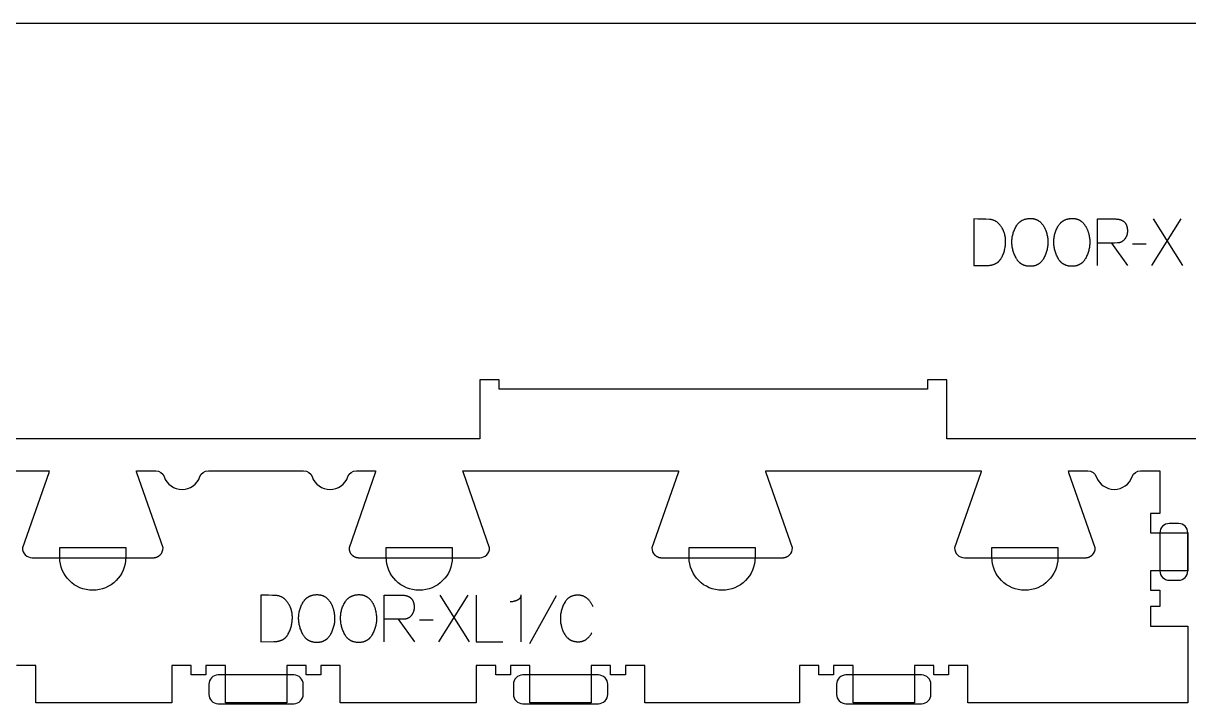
# Model space of a CAD drawing. Extents: x 0 to 4485, y 0 to 8771.
# Drawn here: x 834 to 1584, y 4130 to 4568 of the extents above; entities that cross this region are included whole.
import ezdxf

# ---------------------------------------------------------------- set-up
doc = ezdxf.new("R2010")
doc.units = 0
for name, color, linetype in [('1_ANYTOOL_1MMDEEP_LABELS_S', 2, 'CONTINUOUS'), ('4_ANYTOOL_CUTTHROUGH_OUTSI', 5, 'CONTINUOUS'), ('5_ANYTOOL_HALF_MILL_9MM_IN', 3, 'CONTINUOUS')]:
    doc.layers.add(name, color=color, linetype=linetype)

msp = doc.modelspace()

# ---------------------------------------------------------------- linework, layer by layer
at = {"layer": '1_ANYTOOL_1MMDEEP_LABELS_S', "color": 2}
for points in [[(1445.83, 4442.08), (1445.83, 4412.08), (1454.36, 4412.16), (1454.77, 4412.17), (1455.18, 4412.19), (1455.57, 4412.22), (1455.96, 4412.26), (1456.34, 4412.31), (1456.71, 4412.37), (1457.08, 4412.43), (1457.43, 4412.51), (1457.78, 4412.59), (1458.12, 4412.69), (1458.45, 4412.79), (1458.78, 4412.91), (1459.09, 4413.03), (1459.25, 4413.1), (1459.4, 4413.16), (1459.55, 4413.23), (1459.7, 4413.31), (1459.85, 4413.38), (1460, 4413.46), (1460.14, 4413.54), (1460.28, 4413.62), (1460.42, 4413.7), (1460.56, 4413.79), (1460.7, 4413.88), (1460.83, 4413.97), (1460.96, 4414.07), (1461.09, 4414.16), (1461.22, 4414.26), (1461.35, 4414.36), (1461.47, 4414.46), (1461.59, 4414.57), (1461.71, 4414.68), (1461.83, 4414.79), (1461.95, 4414.9), (1462.06, 4415.02), (1462.17, 4415.13), (1462.28, 4415.25), (1462.39, 4415.37), (1462.5, 4415.5), (1462.6, 4415.63), (1462.7, 4415.76), (1462.8, 4415.89), (1462.9, 4416.02), (1463, 4416.16), (1463.09, 4416.3), (1463.28, 4416.58), (1463.45, 4416.87), (1463.62, 4417.18), (1463.94, 4417.8), (1464.23, 4418.42), (1464.51, 4419.05), (1464.76, 4419.69), (1465, 4420.33), (1465.21, 4420.98), (1465.41, 4421.63), (1465.58, 4422.29), (1465.73, 4422.95), (1465.87, 4423.62), (1465.98, 4424.3), (1466.07, 4424.98), (1466.14, 4425.67), (1466.19, 4426.36), (1466.22, 4427.06), (1466.23, 4427.76), (1466.22, 4428.36), (1466.19, 4428.95), (1466.15, 4429.54), (1466.08, 4430.11), (1465.99, 4430.69), (1465.94, 4430.97), (1465.88, 4431.25), (1465.82, 4431.54), (1465.76, 4431.82), (1465.69, 4432.09), (1465.61, 4432.37), (1465.53, 4432.65), (1465.45, 4432.92), (1465.36, 4433.19), (1465.26, 4433.46), (1465.16, 4433.73), (1465.06, 4434), (1464.95, 4434.26), (1464.83, 4434.53), (1464.59, 4435.05), (1464.33, 4435.57), (1464.05, 4436.08), (1463.75, 4436.59), (1463.55, 4436.9), (1463.35, 4437.19), (1463.15, 4437.48), (1462.95, 4437.76), (1462.74, 4438.03), (1462.53, 4438.29), (1462.31, 4438.54), (1462.1, 4438.78), (1461.87, 4439.01), (1461.65, 4439.24), (1461.42, 4439.45), (1461.19, 4439.65), (1460.95, 4439.85), (1460.72, 4440.03), (1460.47, 4440.21), (1460.23, 4440.38), (1459.98, 4440.54), (1459.73, 4440.69), (1459.47, 4440.83), (1459.21, 4440.96), (1458.95, 4441.08), (1458.68, 4441.19), (1458.41, 4441.29), (1458.14, 4441.38), (1457.87, 4441.47), (1457.59, 4441.54), (1457.3, 4441.61), (1457.02, 4441.67), (1456.73, 4441.71), (1456.44, 4441.75), (1456.14, 4441.78), (1455.84, 4441.8), (1453.41, 4441.9), (1450.93, 4441.99), (1448.4, 4442.04)], [(1482.3, 4442.42), (1482.68, 4442.41), (1483.04, 4442.4), (1483.4, 4442.37), (1483.75, 4442.33), (1483.92, 4442.3), (1484.09, 4442.28), (1484.26, 4442.25), (1484.43, 4442.21), (1484.59, 4442.18), (1484.76, 4442.14), (1484.92, 4442.1), (1485.08, 4442.05), (1485.24, 4442), (1485.39, 4441.95), (1485.55, 4441.9), (1485.7, 4441.84), (1485.85, 4441.78), (1486, 4441.72), (1486.15, 4441.66), (1486.3, 4441.59), (1486.44, 4441.52), (1486.59, 4441.44), (1486.73, 4441.37), (1486.87, 4441.29), (1487, 4441.21), (1487.14, 4441.12), (1487.27, 4441.03), (1487.4, 4440.94), (1487.66, 4440.75), (1487.92, 4440.56), (1488.17, 4440.36), (1488.41, 4440.15), (1488.64, 4439.94), (1488.87, 4439.72), (1489.1, 4439.5), (1489.32, 4439.26), (1489.53, 4439.03), (1489.74, 4438.78), (1489.94, 4438.53), (1490.13, 4438.28), (1490.32, 4438.02), (1490.51, 4437.75), (1490.68, 4437.47), (1490.85, 4437.19), (1491.02, 4436.91), (1491.18, 4436.62), (1491.34, 4436.32), (1491.48, 4436.03), (1491.63, 4435.73), (1491.76, 4435.42), (1491.9, 4435.11), (1492.02, 4434.8), (1492.14, 4434.49), (1492.26, 4434.17), (1492.37, 4433.85), (1492.47, 4433.52), (1492.57, 4433.19), (1492.66, 4432.86), (1492.75, 4432.52), (1492.83, 4432.18), (1492.97, 4431.49), (1493.1, 4430.82), (1493.2, 4430.15), (1493.29, 4429.49), (1493.36, 4428.83), (1493.41, 4428.18), (1493.44, 4427.54), (1493.45, 4426.91), (1493.44, 4426.27), (1493.4, 4425.63), (1493.35, 4424.99), (1493.27, 4424.36), (1493.18, 4423.72), (1493.06, 4423.08), (1492.92, 4422.44), (1492.76, 4421.81), (1492.57, 4421.17), (1492.37, 4420.53), (1492.14, 4419.89), (1491.89, 4419.26), (1491.62, 4418.62), (1491.33, 4417.98), (1491.02, 4417.34), (1490.68, 4416.71), (1490.51, 4416.39), (1490.33, 4416.09), (1490.14, 4415.79), (1489.94, 4415.51), (1489.74, 4415.24), (1489.53, 4414.97), (1489.32, 4414.72), (1489.1, 4414.47), (1488.99, 4414.36), (1488.88, 4414.24), (1488.76, 4414.13), (1488.64, 4414.02), (1488.53, 4413.91), (1488.41, 4413.8), (1488.28, 4413.7), (1488.16, 4413.6), (1488.04, 4413.5), (1487.91, 4413.4), (1487.78, 4413.31), (1487.65, 4413.22), (1487.52, 4413.13), (1487.39, 4413.05), (1487.26, 4412.96), (1487.12, 4412.88), (1486.98, 4412.8), (1486.84, 4412.73), (1486.7, 4412.65), (1486.56, 4412.58), (1486.42, 4412.51), (1486.27, 4412.45), (1486.13, 4412.38), (1485.98, 4412.32), (1485.83, 4412.26), (1485.68, 4412.21), (1485.53, 4412.15), (1485.37, 4412.1), (1485.06, 4412.01), (1484.74, 4411.92), (1484.42, 4411.85), (1484.08, 4411.78), (1483.75, 4411.73), (1483.4, 4411.69), (1483.05, 4411.65), (1482.69, 4411.63), (1482.33, 4411.61), (1481.96, 4411.61), (1481.58, 4411.61), (1481.2, 4411.63), (1480.83, 4411.65), (1480.47, 4411.69), (1480.12, 4411.73), (1479.77, 4411.79), (1479.42, 4411.85), (1479.09, 4411.93), (1478.76, 4412.02), (1478.44, 4412.11), (1478.28, 4412.16), (1478.12, 4412.22), (1477.97, 4412.28), (1477.81, 4412.33), (1477.66, 4412.4), (1477.51, 4412.46), (1477.36, 4412.53), (1477.21, 4412.6), (1477.07, 4412.67), (1476.92, 4412.75), (1476.78, 4412.82), (1476.64, 4412.9), (1476.5, 4412.98), (1476.37, 4413.07), (1476.23, 4413.16), (1476.1, 4413.25), (1475.96, 4413.34), (1475.83, 4413.43), (1475.71, 4413.53), (1475.58, 4413.63), (1475.45, 4413.73), (1475.33, 4413.84), (1475.21, 4413.95), (1475.09, 4414.06), (1474.97, 4414.17), (1474.85, 4414.28), (1474.73, 4414.4), (1474.62, 4414.52), (1474.51, 4414.65), (1474.4, 4414.77), (1474.18, 4415.03), (1473.97, 4415.3), (1473.77, 4415.58), (1473.57, 4415.86), (1473.38, 4416.16), (1473.2, 4416.47), (1473.03, 4416.79), (1472.69, 4417.44), (1472.38, 4418.09), (1472.09, 4418.74), (1471.82, 4419.39), (1471.57, 4420.04), (1471.34, 4420.69), (1471.14, 4421.34), (1470.95, 4421.99), (1470.79, 4422.64), (1470.65, 4423.29), (1470.53, 4423.94), (1470.43, 4424.59), (1470.36, 4425.25), (1470.3, 4425.9), (1470.27, 4426.55), (1470.26, 4427.21), (1470.27, 4427.9), (1470.31, 4428.59), (1470.36, 4429.27), (1470.44, 4429.94), (1470.54, 4430.61), (1470.67, 4431.28), (1470.82, 4431.94), (1470.98, 4432.59), (1471.18, 4433.24), (1471.39, 4433.88), (1471.63, 4434.51), (1471.89, 4435.14), (1472.17, 4435.76), (1472.48, 4436.38), (1472.8, 4436.99), (1473.15, 4437.6), (1473.34, 4437.9), (1473.53, 4438.18), (1473.73, 4438.46), (1473.93, 4438.73), (1474.14, 4438.99), (1474.36, 4439.24), (1474.58, 4439.48), (1474.81, 4439.71), (1474.93, 4439.82), (1475.05, 4439.93), (1475.17, 4440.04), (1475.29, 4440.14), (1475.42, 4440.24), (1475.54, 4440.34), (1475.67, 4440.44), (1475.8, 4440.54), (1475.93, 4440.63), (1476.06, 4440.72), (1476.19, 4440.81), (1476.33, 4440.89), (1476.47, 4440.98), (1476.61, 4441.06), (1476.75, 4441.14), (1476.89, 4441.21), (1477.03, 4441.29), (1477.18, 4441.36), (1477.47, 4441.5), (1477.78, 4441.62), (1478.08, 4441.74), (1478.4, 4441.85), (1478.72, 4441.95), (1479.05, 4442.04), (1479.39, 4442.12), (1479.73, 4442.19), (1480.08, 4442.25), (1480.43, 4442.3), (1480.79, 4442.34), (1481.16, 4442.38), (1481.54, 4442.4), (1481.92, 4442.42)], [(1509.26, 4442.42), (1509.63, 4442.41), (1510, 4442.4), (1510.35, 4442.37), (1510.71, 4442.33), (1510.88, 4442.3), (1511.05, 4442.28), (1511.22, 4442.25), (1511.39, 4442.21), (1511.55, 4442.18), (1511.71, 4442.14), (1511.88, 4442.1), (1512.04, 4442.05), (1512.2, 4442), (1512.35, 4441.95), (1512.51, 4441.9), (1512.66, 4441.84), (1512.81, 4441.78), (1512.96, 4441.72), (1513.11, 4441.66), (1513.26, 4441.59), (1513.4, 4441.52), (1513.54, 4441.44), (1513.68, 4441.37), (1513.82, 4441.29), (1513.96, 4441.21), (1514.1, 4441.12), (1514.23, 4441.03), (1514.36, 4440.94), (1514.62, 4440.75), (1514.87, 4440.56), (1515.12, 4440.36), (1515.36, 4440.15), (1515.6, 4439.94), (1515.83, 4439.72), (1516.06, 4439.5), (1516.27, 4439.26), (1516.49, 4439.03), (1516.69, 4438.78), (1516.89, 4438.53), (1517.09, 4438.28), (1517.28, 4438.02), (1517.46, 4437.75), (1517.64, 4437.47), (1517.81, 4437.19), (1517.98, 4436.91), (1518.14, 4436.62), (1518.29, 4436.32), (1518.44, 4436.03), (1518.58, 4435.73), (1518.72, 4435.42), (1518.85, 4435.11), (1518.98, 4434.8), (1519.1, 4434.49), (1519.21, 4434.17), (1519.32, 4433.85), (1519.43, 4433.52), (1519.52, 4433.19), (1519.62, 4432.86), (1519.7, 4432.52), (1519.78, 4432.18), (1519.93, 4431.49), (1520.05, 4430.82), (1520.16, 4430.15), (1520.25, 4429.49), (1520.32, 4428.83), (1520.37, 4428.18), (1520.39, 4427.54), (1520.4, 4426.91), (1520.39, 4426.27), (1520.36, 4425.63), (1520.31, 4424.99), (1520.23, 4424.36), (1520.13, 4423.72), (1520.02, 4423.08), (1519.88, 4422.44), (1519.71, 4421.81), (1519.53, 4421.17), (1519.32, 4420.53), (1519.1, 4419.89), (1518.85, 4419.26), (1518.58, 4418.62), (1518.29, 4417.98), (1517.97, 4417.34), (1517.64, 4416.71), (1517.46, 4416.39), (1517.28, 4416.09), (1517.09, 4415.79), (1516.9, 4415.51), (1516.7, 4415.24), (1516.49, 4414.97), (1516.28, 4414.72), (1516.06, 4414.47), (1515.95, 4414.36), (1515.83, 4414.24), (1515.72, 4414.13), (1515.6, 4414.02), (1515.48, 4413.91), (1515.36, 4413.8), (1515.24, 4413.7), (1515.12, 4413.6), (1514.99, 4413.5), (1514.87, 4413.4), (1514.74, 4413.31), (1514.61, 4413.22), (1514.48, 4413.13), (1514.35, 4413.05), (1514.21, 4412.96), (1514.08, 4412.88), (1513.94, 4412.8), (1513.8, 4412.73), (1513.66, 4412.65), (1513.52, 4412.58), (1513.38, 4412.51), (1513.23, 4412.45), (1513.09, 4412.38), (1512.94, 4412.32), (1512.79, 4412.26), (1512.64, 4412.21), (1512.48, 4412.15), (1512.33, 4412.1), (1512.02, 4412.01), (1511.7, 4411.92), (1511.37, 4411.85), (1511.04, 4411.78), (1510.7, 4411.73), (1510.36, 4411.69), (1510.01, 4411.65), (1509.65, 4411.63), (1509.29, 4411.61), (1508.92, 4411.61), (1508.54, 4411.61), (1508.16, 4411.63), (1507.79, 4411.65), (1507.43, 4411.69), (1507.07, 4411.73), (1506.72, 4411.79), (1506.38, 4411.85), (1506.05, 4411.93), (1505.72, 4412.02), (1505.39, 4412.11), (1505.24, 4412.16), (1505.08, 4412.22), (1504.92, 4412.28), (1504.77, 4412.33), (1504.62, 4412.4), (1504.47, 4412.46), (1504.32, 4412.53), (1504.17, 4412.6), (1504.03, 4412.67), (1503.88, 4412.75), (1503.74, 4412.82), (1503.6, 4412.9), (1503.46, 4412.98), (1503.32, 4413.07), (1503.19, 4413.16), (1503.05, 4413.25), (1502.92, 4413.34), (1502.79, 4413.43), (1502.66, 4413.53), (1502.54, 4413.63), (1502.41, 4413.73), (1502.29, 4413.84), (1502.16, 4413.95), (1502.04, 4414.06), (1501.92, 4414.17), (1501.81, 4414.28), (1501.69, 4414.4), (1501.58, 4414.52), (1501.47, 4414.65), (1501.36, 4414.77), (1501.14, 4415.03), (1500.93, 4415.3), (1500.73, 4415.58), (1500.53, 4415.86), (1500.34, 4416.16), (1500.16, 4416.47), (1499.98, 4416.79), (1499.65, 4417.44), (1499.34, 4418.09), (1499.04, 4418.74), (1498.77, 4419.39), (1498.53, 4420.04), (1498.3, 4420.69), (1498.09, 4421.34), (1497.91, 4421.99), (1497.75, 4422.64), (1497.61, 4423.29), (1497.49, 4423.94), (1497.39, 4424.59), (1497.32, 4425.25), (1497.26, 4425.9), (1497.23, 4426.55), (1497.22, 4427.21), (1497.23, 4427.9), (1497.26, 4428.59), (1497.32, 4429.27), (1497.4, 4429.94), (1497.5, 4430.61), (1497.63, 4431.28), (1497.77, 4431.94), (1497.94, 4432.59), (1498.13, 4433.24), (1498.35, 4433.88), (1498.59, 4434.51), (1498.85, 4435.14), (1499.13, 4435.76), (1499.43, 4436.38), (1499.76, 4436.99), (1500.11, 4437.6), (1500.3, 4437.9), (1500.49, 4438.18), (1500.68, 4438.46), (1500.89, 4438.73), (1501.1, 4438.99), (1501.31, 4439.24), (1501.54, 4439.48), (1501.77, 4439.71), (1501.89, 4439.82), (1502, 4439.93), (1502.13, 4440.04), (1502.25, 4440.14), (1502.37, 4440.24), (1502.5, 4440.34), (1502.63, 4440.44), (1502.75, 4440.54), (1502.89, 4440.63), (1503.02, 4440.72), (1503.15, 4440.81), (1503.29, 4440.89), (1503.42, 4440.98), (1503.56, 4441.06), (1503.7, 4441.14), (1503.85, 4441.21), (1503.99, 4441.29), (1504.13, 4441.36), (1504.43, 4441.5), (1504.73, 4441.62), (1505.04, 4441.74), (1505.36, 4441.85), (1505.68, 4441.95), (1506.01, 4442.04), (1506.34, 4442.12), (1506.69, 4442.19), (1507.03, 4442.25), (1507.39, 4442.3), (1507.75, 4442.34), (1508.12, 4442.38), (1508.49, 4442.4), (1508.87, 4442.42)], [(986.75, 4199.88), (986.75, 4169.88), (995.28, 4169.97), (995.69, 4169.98), (996.1, 4170), (996.49, 4170.03), (996.88, 4170.07), (997.26, 4170.12), (997.63, 4170.17), (997.99, 4170.24), (998.35, 4170.32), (998.7, 4170.4), (999.04, 4170.5), (999.37, 4170.6), (999.7, 4170.72), (1000.01, 4170.84), (1000.17, 4170.9), (1000.32, 4170.97), (1000.47, 4171.04), (1000.62, 4171.12), (1000.77, 4171.19), (1000.92, 4171.27), (1001.06, 4171.35), (1001.2, 4171.43), (1001.34, 4171.51), (1001.48, 4171.6), (1001.62, 4171.69), (1001.75, 4171.78), (1001.88, 4171.87), (1002.01, 4171.97), (1002.14, 4172.07), (1002.26, 4172.17), (1002.39, 4172.27), (1002.51, 4172.38), (1002.63, 4172.49), (1002.75, 4172.6), (1002.86, 4172.71), (1002.98, 4172.82), (1003.09, 4172.94), (1003.2, 4173.06), (1003.31, 4173.18), (1003.42, 4173.31), (1003.52, 4173.43), (1003.62, 4173.56), (1003.72, 4173.69), (1003.82, 4173.83), (1003.92, 4173.96), (1004.01, 4174.1), (1004.2, 4174.39), (1004.37, 4174.68), (1004.54, 4174.98), (1004.85, 4175.6), (1005.15, 4176.23), (1005.43, 4176.86), (1005.68, 4177.49), (1005.92, 4178.14), (1006.13, 4178.78), (1006.33, 4179.44), (1006.5, 4180.1), (1006.65, 4180.76), (1006.78, 4181.43), (1006.9, 4182.11), (1006.99, 4182.79), (1007.06, 4183.47), (1007.11, 4184.17), (1007.14, 4184.87), (1007.15, 4185.57), (1007.14, 4186.17), (1007.11, 4186.76), (1007.06, 4187.34), (1007, 4187.92), (1006.91, 4188.5), (1006.86, 4188.78), (1006.8, 4189.06), (1006.74, 4189.34), (1006.68, 4189.62), (1006.61, 4189.9), (1006.53, 4190.18), (1006.45, 4190.45), (1006.37, 4190.73), (1006.28, 4191), (1006.18, 4191.27), (1006.08, 4191.54), (1005.98, 4191.81), (1005.87, 4192.07), (1005.75, 4192.34), (1005.51, 4192.86), (1005.25, 4193.38), (1004.97, 4193.89), (1004.67, 4194.4), (1004.47, 4194.71), (1004.27, 4195), (1004.07, 4195.29), (1003.87, 4195.57), (1003.66, 4195.84), (1003.45, 4196.1), (1003.23, 4196.35), (1003.02, 4196.59), (1002.79, 4196.82), (1002.57, 4197.04), (1002.34, 4197.26), (1002.11, 4197.46), (1001.87, 4197.66), (1001.63, 4197.84), (1001.39, 4198.02), (1001.15, 4198.19), (1000.9, 4198.34), (1000.65, 4198.49), (1000.39, 4198.63), (1000.13, 4198.76), (999.87, 4198.88), (999.6, 4199), (999.33, 4199.1), (999.06, 4199.19), (998.79, 4199.28), (998.51, 4199.35), (998.22, 4199.42), (997.94, 4199.47), (997.65, 4199.52), (997.36, 4199.56), (997.06, 4199.59), (996.76, 4199.61), (994.33, 4199.71), (991.85, 4199.79), (989.32, 4199.85)], [(1023.22, 4200.23), (1023.6, 4200.22), (1023.96, 4200.2), (1024.32, 4200.18), (1024.67, 4200.14), (1024.84, 4200.11), (1025.01, 4200.08), (1025.18, 4200.05), (1025.35, 4200.02), (1025.51, 4199.98), (1025.68, 4199.94), (1025.84, 4199.9), (1026, 4199.86), (1026.16, 4199.81), (1026.31, 4199.76), (1026.47, 4199.71), (1026.62, 4199.65), (1026.77, 4199.59), (1026.92, 4199.53), (1027.07, 4199.46), (1027.22, 4199.4), (1027.36, 4199.33), (1027.5, 4199.25), (1027.65, 4199.18), (1027.78, 4199.1), (1027.92, 4199.01), (1028.06, 4198.93), (1028.19, 4198.84), (1028.32, 4198.75), (1028.58, 4198.56), (1028.84, 4198.37), (1029.08, 4198.17), (1029.33, 4197.96), (1029.56, 4197.75), (1029.79, 4197.53), (1030.02, 4197.3), (1030.24, 4197.07), (1030.45, 4196.84), (1030.66, 4196.59), (1030.86, 4196.34), (1031.05, 4196.09), (1031.24, 4195.82), (1031.42, 4195.55), (1031.6, 4195.28), (1031.77, 4195), (1031.94, 4194.71), (1032.1, 4194.42), (1032.25, 4194.13), (1032.4, 4193.83), (1032.55, 4193.53), (1032.68, 4193.23), (1032.82, 4192.92), (1032.94, 4192.61), (1033.06, 4192.29), (1033.18, 4191.98), (1033.29, 4191.65), (1033.39, 4191.33), (1033.49, 4191), (1033.58, 4190.66), (1033.66, 4190.33), (1033.75, 4189.98), (1033.89, 4189.3), (1034.02, 4188.63), (1034.12, 4187.96), (1034.21, 4187.3), (1034.28, 4186.64), (1034.33, 4185.99), (1034.36, 4185.35), (1034.37, 4184.71), (1034.36, 4184.08), (1034.32, 4183.44), (1034.27, 4182.8), (1034.19, 4182.16), (1034.1, 4181.53), (1033.98, 4180.89), (1033.84, 4180.25), (1033.68, 4179.61), (1033.49, 4178.98), (1033.29, 4178.34), (1033.06, 4177.7), (1032.81, 4177.06), (1032.54, 4176.43), (1032.25, 4175.79), (1031.94, 4175.15), (1031.6, 4174.51), (1031.43, 4174.2), (1031.24, 4173.9), (1031.06, 4173.6), (1030.86, 4173.32), (1030.66, 4173.04), (1030.45, 4172.78), (1030.24, 4172.53), (1030.02, 4172.28), (1029.91, 4172.16), (1029.79, 4172.05), (1029.68, 4171.93), (1029.56, 4171.82), (1029.44, 4171.72), (1029.32, 4171.61), (1029.2, 4171.51), (1029.08, 4171.41), (1028.96, 4171.31), (1028.83, 4171.21), (1028.7, 4171.12), (1028.57, 4171.03), (1028.44, 4170.94), (1028.31, 4170.85), (1028.18, 4170.77), (1028.04, 4170.69), (1027.9, 4170.61), (1027.76, 4170.53), (1027.62, 4170.46), (1027.48, 4170.39), (1027.34, 4170.32), (1027.19, 4170.26), (1027.05, 4170.19), (1026.9, 4170.13), (1026.75, 4170.07), (1026.6, 4170.02), (1026.45, 4169.96), (1026.29, 4169.91), (1025.98, 4169.82), (1025.66, 4169.73), (1025.33, 4169.66), (1025, 4169.59), (1024.66, 4169.54), (1024.32, 4169.49), (1023.97, 4169.46), (1023.61, 4169.43), (1023.25, 4169.42), (1022.88, 4169.41), (1022.5, 4169.42), (1022.12, 4169.43), (1021.75, 4169.46), (1021.39, 4169.49), (1021.04, 4169.54), (1020.69, 4169.6), (1020.34, 4169.66), (1020.01, 4169.74), (1019.68, 4169.82), (1019.36, 4169.92), (1019.2, 4169.97), (1019.04, 4170.03), (1018.89, 4170.08), (1018.73, 4170.14), (1018.58, 4170.2), (1018.43, 4170.27), (1018.28, 4170.34), (1018.13, 4170.41), (1017.99, 4170.48), (1017.84, 4170.55), (1017.7, 4170.63), (1017.56, 4170.71), (1017.42, 4170.79), (1017.29, 4170.88), (1017.15, 4170.96), (1017.02, 4171.05), (1016.88, 4171.15), (1016.75, 4171.24), (1016.62, 4171.34), (1016.5, 4171.44), (1016.37, 4171.54), (1016.25, 4171.65), (1016.13, 4171.75), (1016.01, 4171.86), (1015.89, 4171.98), (1015.77, 4172.09), (1015.65, 4172.21), (1015.54, 4172.33), (1015.43, 4172.45), (1015.32, 4172.58), (1015.1, 4172.84), (1014.89, 4173.11), (1014.69, 4173.38), (1014.49, 4173.67), (1014.3, 4173.97), (1014.12, 4174.28), (1013.95, 4174.6), (1013.61, 4175.25), (1013.3, 4175.9), (1013.01, 4176.55), (1012.74, 4177.19), (1012.49, 4177.84), (1012.26, 4178.49), (1012.06, 4179.14), (1011.87, 4179.8), (1011.71, 4180.45), (1011.57, 4181.1), (1011.45, 4181.75), (1011.35, 4182.4), (1011.28, 4183.05), (1011.22, 4183.71), (1011.19, 4184.36), (1011.18, 4185.01), (1011.19, 4185.71), (1011.23, 4186.39), (1011.28, 4187.08), (1011.36, 4187.75), (1011.46, 4188.42), (1011.59, 4189.09), (1011.73, 4189.75), (1011.9, 4190.4), (1012.1, 4191.04), (1012.31, 4191.68), (1012.55, 4192.32), (1012.81, 4192.95), (1013.09, 4193.57), (1013.4, 4194.19), (1013.72, 4194.8), (1014.07, 4195.41), (1014.26, 4195.7), (1014.45, 4195.99), (1014.65, 4196.27), (1014.85, 4196.54), (1015.06, 4196.8), (1015.28, 4197.04), (1015.5, 4197.29), (1015.73, 4197.52), (1015.85, 4197.63), (1015.97, 4197.74), (1016.09, 4197.84), (1016.21, 4197.95), (1016.33, 4198.05), (1016.46, 4198.15), (1016.59, 4198.25), (1016.72, 4198.34), (1016.85, 4198.44), (1016.98, 4198.53), (1017.11, 4198.62), (1017.25, 4198.7), (1017.39, 4198.79), (1017.53, 4198.87), (1017.67, 4198.95), (1017.81, 4199.02), (1017.95, 4199.1), (1018.1, 4199.17), (1018.39, 4199.3), (1018.7, 4199.43), (1019, 4199.55), (1019.32, 4199.66), (1019.64, 4199.76), (1019.97, 4199.85), (1020.31, 4199.93), (1020.65, 4200), (1021, 4200.06), (1021.35, 4200.11), (1021.71, 4200.15), (1022.08, 4200.19), (1022.45, 4200.21), (1022.84, 4200.22)], [(1050.18, 4200.23), (1050.55, 4200.22), (1050.92, 4200.2), (1051.27, 4200.18), (1051.62, 4200.14), (1051.8, 4200.11), (1051.97, 4200.08), (1052.14, 4200.05), (1052.3, 4200.02), (1052.47, 4199.98), (1052.63, 4199.94), (1052.8, 4199.9), (1052.96, 4199.86), (1053.11, 4199.81), (1053.27, 4199.76), (1053.43, 4199.71), (1053.58, 4199.65), (1053.73, 4199.59), (1053.88, 4199.53), (1054.03, 4199.46), (1054.17, 4199.4), (1054.32, 4199.33), (1054.46, 4199.25), (1054.6, 4199.18), (1054.74, 4199.1), (1054.88, 4199.01), (1055.01, 4198.93), (1055.15, 4198.84), (1055.28, 4198.75), (1055.54, 4198.56), (1055.79, 4198.37), (1056.04, 4198.17), (1056.28, 4197.96), (1056.52, 4197.75), (1056.75, 4197.53), (1056.97, 4197.3), (1057.19, 4197.07), (1057.41, 4196.84), (1057.61, 4196.59), (1057.81, 4196.34), (1058.01, 4196.09), (1058.2, 4195.82), (1058.38, 4195.55), (1058.56, 4195.28), (1058.73, 4195), (1058.9, 4194.71), (1059.06, 4194.42), (1059.21, 4194.13), (1059.36, 4193.83), (1059.5, 4193.53), (1059.64, 4193.23), (1059.77, 4192.92), (1059.9, 4192.61), (1060.02, 4192.29), (1060.13, 4191.98), (1060.24, 4191.65), (1060.35, 4191.33), (1060.44, 4191), (1060.54, 4190.66), (1060.62, 4190.33), (1060.7, 4189.98), (1060.85, 4189.3), (1060.97, 4188.63), (1061.08, 4187.96), (1061.17, 4187.3), (1061.24, 4186.64), (1061.28, 4185.99), (1061.31, 4185.35), (1061.32, 4184.71), (1061.31, 4184.08), (1061.28, 4183.44), (1061.23, 4182.8), (1061.15, 4182.16), (1061.05, 4181.53), (1060.94, 4180.89), (1060.79, 4180.25), (1060.63, 4179.61), (1060.45, 4178.98), (1060.24, 4178.34), (1060.02, 4177.7), (1059.77, 4177.06), (1059.5, 4176.43), (1059.21, 4175.79), (1058.89, 4175.15), (1058.56, 4174.51), (1058.38, 4174.2), (1058.2, 4173.9), (1058.01, 4173.6), (1057.82, 4173.32), (1057.62, 4173.04), (1057.41, 4172.78), (1057.2, 4172.53), (1056.98, 4172.28), (1056.87, 4172.16), (1056.75, 4172.05), (1056.64, 4171.93), (1056.52, 4171.82), (1056.4, 4171.72), (1056.28, 4171.61), (1056.16, 4171.51), (1056.04, 4171.41), (1055.91, 4171.31), (1055.79, 4171.21), (1055.66, 4171.12), (1055.53, 4171.03), (1055.4, 4170.94), (1055.27, 4170.85), (1055.13, 4170.77), (1055, 4170.69), (1054.86, 4170.61), (1054.72, 4170.53), (1054.58, 4170.46), (1054.44, 4170.39), (1054.3, 4170.32), (1054.15, 4170.26), (1054, 4170.19), (1053.86, 4170.13), (1053.71, 4170.07), (1053.56, 4170.02), (1053.4, 4169.96), (1053.25, 4169.91), (1052.94, 4169.82), (1052.62, 4169.73), (1052.29, 4169.66), (1051.96, 4169.59), (1051.62, 4169.54), (1051.28, 4169.49), (1050.93, 4169.46), (1050.57, 4169.43), (1050.21, 4169.42), (1049.84, 4169.41), (1049.46, 4169.42), (1049.08, 4169.43), (1048.71, 4169.46), (1048.35, 4169.49), (1047.99, 4169.54), (1047.64, 4169.6), (1047.3, 4169.66), (1046.97, 4169.74), (1046.64, 4169.82), (1046.31, 4169.92), (1046.15, 4169.97), (1046, 4170.03), (1045.84, 4170.08), (1045.69, 4170.14), (1045.54, 4170.2), (1045.39, 4170.27), (1045.24, 4170.34), (1045.09, 4170.41), (1044.94, 4170.48), (1044.8, 4170.55), (1044.66, 4170.63), (1044.52, 4170.71), (1044.38, 4170.79), (1044.24, 4170.88), (1044.11, 4170.96), (1043.97, 4171.05), (1043.84, 4171.15), (1043.71, 4171.24), (1043.58, 4171.34), (1043.45, 4171.44), (1043.33, 4171.54), (1043.21, 4171.65), (1043.08, 4171.75), (1042.96, 4171.86), (1042.84, 4171.98), (1042.73, 4172.09), (1042.61, 4172.21), (1042.5, 4172.33), (1042.39, 4172.45), (1042.27, 4172.58), (1042.06, 4172.84), (1041.85, 4173.11), (1041.65, 4173.38), (1041.45, 4173.67), (1041.26, 4173.97), (1041.08, 4174.28), (1040.9, 4174.6), (1040.57, 4175.25), (1040.25, 4175.9), (1039.96, 4176.55), (1039.69, 4177.19), (1039.44, 4177.84), (1039.22, 4178.49), (1039.01, 4179.14), (1038.83, 4179.8), (1038.67, 4180.45), (1038.53, 4181.1), (1038.41, 4181.75), (1038.31, 4182.4), (1038.24, 4183.05), (1038.18, 4183.71), (1038.15, 4184.36), (1038.14, 4185.01), (1038.15, 4185.71), (1038.18, 4186.39), (1038.24, 4187.08), (1038.32, 4187.75), (1038.42, 4188.42), (1038.54, 4189.09), (1038.69, 4189.75), (1038.86, 4190.4), (1039.05, 4191.04), (1039.27, 4191.68), (1039.51, 4192.32), (1039.77, 4192.95), (1040.05, 4193.57), (1040.35, 4194.19), (1040.68, 4194.8), (1041.03, 4195.41), (1041.21, 4195.7), (1041.41, 4195.99), (1041.6, 4196.27), (1041.81, 4196.54), (1042.02, 4196.8), (1042.23, 4197.04), (1042.46, 4197.29), (1042.69, 4197.52), (1042.81, 4197.63), (1042.92, 4197.74), (1043.05, 4197.84), (1043.17, 4197.95), (1043.29, 4198.05), (1043.42, 4198.15), (1043.54, 4198.25), (1043.67, 4198.34), (1043.8, 4198.44), (1043.94, 4198.53), (1044.07, 4198.62), (1044.21, 4198.7), (1044.34, 4198.79), (1044.48, 4198.87), (1044.62, 4198.95), (1044.76, 4199.02), (1044.91, 4199.1), (1045.05, 4199.17), (1045.35, 4199.3), (1045.65, 4199.43), (1045.96, 4199.55), (1046.28, 4199.66), (1046.6, 4199.76), (1046.93, 4199.85), (1047.26, 4199.93), (1047.6, 4200), (1047.95, 4200.06), (1048.31, 4200.11), (1048.67, 4200.15), (1049.04, 4200.19), (1049.41, 4200.21), (1049.79, 4200.22)]]:
    msp.add_lwpolyline(points, close=True, dxfattribs=at)
for points in [[(1525.29, 4412.08), (1525.29, 4442.08), (1536.65, 4442.08), (1537.14, 4442.07), (1537.61, 4442.05), (1537.84, 4442.03), (1538.07, 4442.01), (1538.3, 4441.98), (1538.52, 4441.95), (1538.73, 4441.92), (1538.94, 4441.89), (1539.15, 4441.85), (1539.36, 4441.8), (1539.56, 4441.75), (1539.75, 4441.7), (1539.95, 4441.65), (1540.13, 4441.59), (1540.32, 4441.52), (1540.5, 4441.46), (1540.68, 4441.39), (1540.85, 4441.31), (1541.02, 4441.23), (1541.19, 4441.15), (1541.35, 4441.06), (1541.5, 4440.97), (1541.66, 4440.88), (1541.81, 4440.78), (1541.95, 4440.68), (1542.1, 4440.58), (1542.23, 4440.47), (1542.37, 4440.35), (1542.5, 4440.24), (1542.63, 4440.12), (1542.75, 4439.99), (1542.87, 4439.86), (1542.98, 4439.73), (1543.09, 4439.6), (1543.2, 4439.46), (1543.3, 4439.31), (1543.4, 4439.16), (1543.5, 4439.01), (1543.59, 4438.86), (1543.68, 4438.7), (1543.76, 4438.54), (1543.84, 4438.37), (1543.92, 4438.2), (1543.99, 4438.03), (1544.06, 4437.85), (1544.12, 4437.67), (1544.18, 4437.48), (1544.24, 4437.29), (1544.29, 4437.1), (1544.34, 4436.9), (1544.38, 4436.7), (1544.42, 4436.49), (1544.46, 4436.28), (1544.49, 4436.07), (1544.52, 4435.86), (1544.55, 4435.64), (1544.57, 4435.41), (1544.59, 4435.18), (1544.61, 4434.72), (1544.62, 4434.23), (1544.62, 4434.06), (1544.61, 4433.88), (1544.6, 4433.71), (1544.59, 4433.53), (1544.58, 4433.36), (1544.56, 4433.19), (1544.53, 4433.02), (1544.51, 4432.85), (1544.48, 4432.68), (1544.45, 4432.51), (1544.41, 4432.35), (1544.37, 4432.18), (1544.33, 4432.01), (1544.28, 4431.85), (1544.23, 4431.69), (1544.17, 4431.52), (1544.12, 4431.36), (1544.06, 4431.2), (1543.99, 4431.04), (1543.92, 4430.88), (1543.85, 4430.72), (1543.78, 4430.57), (1543.7, 4430.41), (1543.62, 4430.26), (1543.53, 4430.1), (1543.44, 4429.95), (1543.35, 4429.8), (1543.26, 4429.65), (1543.16, 4429.49), (1543.06, 4429.35), (1542.95, 4429.2), (1542.84, 4429.05), (1542.73, 4428.9), (1542.61, 4428.76), (1542.5, 4428.63), (1542.38, 4428.49), (1542.25, 4428.37), (1542.13, 4428.24), (1542, 4428.13), (1541.87, 4428.01), (1541.74, 4427.9), (1541.61, 4427.8), (1541.47, 4427.7), (1541.33, 4427.6), (1541.19, 4427.51), (1541.05, 4427.42), (1540.9, 4427.34), (1540.76, 4427.26), (1540.61, 4427.19), (1540.45, 4427.12), (1540.3, 4427.05), (1540.14, 4426.99), (1539.98, 4426.93), (1539.82, 4426.88), (1539.65, 4426.83), (1539.49, 4426.79), (1539.32, 4426.75), (1539.14, 4426.72), (1538.97, 4426.69), (1538.79, 4426.66), (1538.61, 4426.64), (1538.43, 4426.63), (1538.25, 4426.61), (1536.33, 4426.54), (1534.29, 4426.52), (1525.33, 4426.52)], [(1579.08, 4442.08), (1560.18, 4412.08)], [(1580.32, 4412.08), (1561.38, 4442.08)], [(1534.29, 4426.52), (1544.75, 4412.03)], [(1556.75, 4425.96), (1547.96, 4425.88)], [(1066.21, 4169.88), (1066.21, 4199.88), (1077.57, 4199.88), (1078.06, 4199.88), (1078.53, 4199.85), (1078.76, 4199.84), (1078.99, 4199.82), (1079.21, 4199.79), (1079.43, 4199.76), (1079.65, 4199.73), (1079.86, 4199.69), (1080.07, 4199.65), (1080.28, 4199.61), (1080.48, 4199.56), (1080.67, 4199.51), (1080.87, 4199.45), (1081.05, 4199.39), (1081.24, 4199.33), (1081.42, 4199.26), (1081.6, 4199.19), (1081.77, 4199.12), (1081.94, 4199.04), (1082.11, 4198.96), (1082.27, 4198.87), (1082.42, 4198.78), (1082.58, 4198.69), (1082.73, 4198.59), (1082.87, 4198.49), (1083.02, 4198.38), (1083.15, 4198.27), (1083.29, 4198.16), (1083.42, 4198.04), (1083.55, 4197.92), (1083.67, 4197.8), (1083.79, 4197.67), (1083.9, 4197.54), (1084.01, 4197.4), (1084.12, 4197.26), (1084.22, 4197.12), (1084.32, 4196.97), (1084.42, 4196.82), (1084.51, 4196.67), (1084.6, 4196.51), (1084.68, 4196.34), (1084.76, 4196.18), (1084.84, 4196.01), (1084.91, 4195.83), (1084.98, 4195.66), (1085.04, 4195.47), (1085.1, 4195.29), (1085.16, 4195.1), (1085.21, 4194.9), (1085.26, 4194.71), (1085.3, 4194.51), (1085.34, 4194.3), (1085.38, 4194.09), (1085.41, 4193.88), (1085.44, 4193.66), (1085.47, 4193.44), (1085.49, 4193.22), (1085.51, 4192.99), (1085.53, 4192.52), (1085.54, 4192.04), (1085.54, 4191.87), (1085.53, 4191.69), (1085.52, 4191.52), (1085.51, 4191.34), (1085.49, 4191.17), (1085.48, 4191), (1085.45, 4190.83), (1085.43, 4190.66), (1085.4, 4190.49), (1085.36, 4190.32), (1085.33, 4190.15), (1085.29, 4189.99), (1085.24, 4189.82), (1085.2, 4189.66), (1085.15, 4189.49), (1085.09, 4189.33), (1085.04, 4189.17), (1084.98, 4189.01), (1084.91, 4188.85), (1084.84, 4188.69), (1084.77, 4188.53), (1084.7, 4188.38), (1084.62, 4188.22), (1084.54, 4188.06), (1084.45, 4187.91), (1084.36, 4187.76), (1084.27, 4187.6), (1084.18, 4187.45), (1084.08, 4187.3), (1083.97, 4187.15), (1083.87, 4187), (1083.76, 4186.86), (1083.65, 4186.71), (1083.53, 4186.57), (1083.42, 4186.43), (1083.3, 4186.3), (1083.17, 4186.18), (1083.05, 4186.05), (1082.92, 4185.93), (1082.79, 4185.82), (1082.66, 4185.71), (1082.53, 4185.61), (1082.39, 4185.5), (1082.25, 4185.41), (1082.11, 4185.32), (1081.97, 4185.23), (1081.82, 4185.15), (1081.68, 4185.07), (1081.53, 4184.99), (1081.37, 4184.92), (1081.22, 4184.86), (1081.06, 4184.8), (1080.9, 4184.74), (1080.74, 4184.69), (1080.57, 4184.64), (1080.4, 4184.6), (1080.23, 4184.56), (1080.06, 4184.53), (1079.89, 4184.5), (1079.71, 4184.47), (1079.53, 4184.45), (1079.35, 4184.43), (1079.17, 4184.42), (1077.25, 4184.35), (1075.21, 4184.33), (1066.25, 4184.33)], [(1120, 4199.88), (1101.1, 4169.88)], [(1121.24, 4169.88), (1102.3, 4199.88)], [(1125.52, 4199.88), (1125.52, 4169.88), (1142.62, 4169.88)], [(1154.32, 4169.88), (1154.32, 4199.93), (1154.3, 4199.78), (1154.28, 4199.63), (1154.25, 4199.48), (1154.22, 4199.34), (1154.18, 4199.2), (1154.14, 4199.06), (1154.1, 4198.93), (1154.05, 4198.8), (1154, 4198.67), (1153.94, 4198.55), (1153.91, 4198.48), (1153.88, 4198.42), (1153.85, 4198.36), (1153.82, 4198.3), (1153.78, 4198.24), (1153.75, 4198.19), (1153.71, 4198.13), (1153.68, 4198.07), (1153.64, 4198.02), (1153.6, 4197.96), (1153.56, 4197.91), (1153.52, 4197.85), (1153.48, 4197.8), (1153.44, 4197.75), (1153.39, 4197.7), (1153.35, 4197.65), (1153.3, 4197.6), (1153.26, 4197.55), (1153.21, 4197.5), (1153.16, 4197.45), (1153.11, 4197.4), (1153.06, 4197.36), (1152.96, 4197.27), (1152.85, 4197.18), (1152.74, 4197.1), (1152.63, 4197.01), (1152.51, 4196.93), (1152.38, 4196.86), (1152.26, 4196.78), (1152.13, 4196.71), (1151.99, 4196.65), (1151.85, 4196.58), (1151.71, 4196.52), (1151.42, 4196.4), (1151.13, 4196.29), (1150.85, 4196.19), (1150.57, 4196.1), (1150.29, 4196.01), (1150.01, 4195.93), (1149.73, 4195.86), (1149.46, 4195.8), (1149.19, 4195.74), (1148.92, 4195.69), (1148.65, 4195.65), (1148.38, 4195.62), (1148.12, 4195.59), (1147.86, 4195.57), (1147.6, 4195.56), (1147.34, 4195.56)], [(1177.04, 4199.41), (1159.85, 4168.64)], [(1200.65, 4192.38), (1200.49, 4192.79), (1200.32, 4193.18), (1200.14, 4193.57), (1199.95, 4193.94), (1199.75, 4194.31), (1199.54, 4194.67), (1199.32, 4195.02), (1199.09, 4195.36), (1198.85, 4195.69), (1198.6, 4196.01), (1198.35, 4196.33), (1198.08, 4196.63), (1197.8, 4196.93), (1197.51, 4197.22), (1197.21, 4197.49), (1196.9, 4197.76), (1196.74, 4197.89), (1196.58, 4198.02), (1196.42, 4198.14), (1196.26, 4198.26), (1196.09, 4198.37), (1195.92, 4198.48), (1195.75, 4198.59), (1195.58, 4198.69), (1195.41, 4198.79), (1195.23, 4198.88), (1195.05, 4198.97), (1194.87, 4199.06), (1194.68, 4199.14), (1194.5, 4199.21), (1194.31, 4199.29), (1194.12, 4199.35), (1193.93, 4199.42), (1193.74, 4199.48), (1193.54, 4199.53), (1193.34, 4199.59), (1193.14, 4199.63), (1192.94, 4199.68), (1192.73, 4199.72), (1192.53, 4199.75), (1192.32, 4199.78), (1192.11, 4199.81), (1191.89, 4199.83), (1191.68, 4199.85), (1191.46, 4199.87), (1191.24, 4199.88), (1191.02, 4199.88), (1190.8, 4199.88), (1190.45, 4199.88), (1190.11, 4199.87), (1189.78, 4199.84), (1189.46, 4199.81), (1189.13, 4199.77), (1188.82, 4199.72), (1188.51, 4199.66), (1188.2, 4199.59), (1187.9, 4199.51), (1187.61, 4199.43), (1187.32, 4199.33), (1187.03, 4199.23), (1186.75, 4199.11), (1186.61, 4199.05), (1186.48, 4198.99), (1186.34, 4198.92), (1186.21, 4198.85), (1186.08, 4198.78), (1185.95, 4198.71), (1185.82, 4198.64), (1185.69, 4198.56), (1185.56, 4198.48), (1185.44, 4198.4), (1185.31, 4198.32), (1185.19, 4198.23), (1185.07, 4198.14), (1184.95, 4198.05), (1184.71, 4197.86), (1184.48, 4197.67), (1184.25, 4197.46), (1184.03, 4197.25), (1183.82, 4197.02), (1183.61, 4196.79), (1183.4, 4196.54), (1183.2, 4196.29), (1183.01, 4196.03), (1182.82, 4195.76), (1182.64, 4195.48), (1182.46, 4195.19), (1182.12, 4194.6), (1181.8, 4194), (1181.51, 4193.4), (1181.23, 4192.79), (1180.98, 4192.17), (1180.75, 4191.54), (1180.54, 4190.91), (1180.35, 4190.27), (1180.19, 4189.62), (1180.05, 4188.97), (1179.93, 4188.3), (1179.83, 4187.63), (1179.75, 4186.96), (1179.7, 4186.27), (1179.66, 4185.58), (1179.65, 4184.88), (1179.66, 4184.19), (1179.7, 4183.5), (1179.75, 4182.81), (1179.83, 4182.14), (1179.93, 4181.47), (1180.05, 4180.8), (1180.2, 4180.15), (1180.28, 4179.82), (1180.36, 4179.5), (1180.46, 4179.18), (1180.55, 4178.86), (1180.66, 4178.54), (1180.77, 4178.23), (1180.88, 4177.91), (1181, 4177.6), (1181.26, 4176.98), (1181.53, 4176.37), (1181.83, 4175.77), (1182.16, 4175.17), (1182.5, 4174.58), (1182.68, 4174.29), (1182.87, 4174.01), (1183.06, 4173.74), (1183.26, 4173.48), (1183.46, 4173.23), (1183.67, 4172.98), (1183.89, 4172.75), (1184.11, 4172.52), (1184.34, 4172.31), (1184.57, 4172.1), (1184.81, 4171.91), (1184.93, 4171.81), (1185.05, 4171.72), (1185.18, 4171.63), (1185.3, 4171.54), (1185.43, 4171.45), (1185.56, 4171.37), (1185.69, 4171.29), (1185.82, 4171.21), (1185.95, 4171.13), (1186.09, 4171.06), (1186.22, 4170.99), (1186.36, 4170.92), (1186.64, 4170.78), (1186.92, 4170.66), (1187.21, 4170.54), (1187.51, 4170.44), (1187.81, 4170.34), (1188.12, 4170.26), (1188.43, 4170.18), (1188.75, 4170.11), (1189.07, 4170.05), (1189.4, 4170), (1189.74, 4169.96), (1190.08, 4169.93), (1190.43, 4169.9), (1190.78, 4169.89), (1191.14, 4169.88), (1191.52, 4169.89), (1191.89, 4169.91), (1192.08, 4169.92), (1192.26, 4169.94), (1192.44, 4169.96), (1192.62, 4169.99), (1192.8, 4170.01), (1192.97, 4170.04), (1193.15, 4170.08), (1193.32, 4170.11), (1193.49, 4170.15), (1193.66, 4170.2), (1193.82, 4170.24), (1193.99, 4170.29), (1194.15, 4170.34), (1194.31, 4170.4), (1194.47, 4170.46), (1194.63, 4170.52), (1194.78, 4170.59), (1194.94, 4170.65), (1195.09, 4170.73), (1195.24, 4170.8), (1195.38, 4170.88), (1195.53, 4170.96), (1195.67, 4171.04), (1195.82, 4171.13), (1195.96, 4171.22), (1196.1, 4171.32), (1196.23, 4171.41), (1196.37, 4171.51), (1196.63, 4171.72), (1196.89, 4171.94), (1197.15, 4172.16), (1197.4, 4172.39), (1197.64, 4172.62), (1197.88, 4172.87), (1198.11, 4173.12), (1198.34, 4173.38), (1198.56, 4173.64), (1198.78, 4173.92), (1198.99, 4174.2), (1199.2, 4174.49), (1199.4, 4174.78), (1199.59, 4175.09), (1199.78, 4175.4), (1199.97, 4175.71)], [(1075.21, 4184.33), (1085.67, 4169.84)], [(1097.67, 4183.77), (1088.88, 4183.68)]]:
    msp.add_lwpolyline(points, dxfattribs=at)
at = {"layer": '4_ANYTOOL_CUTTHROUGH_OUTSI', "color": 5}
for points in [[(828.1, 4568.05), (1728.1, 4568.05)], [(1727.85, 4300.55), (1428.35, 4300.55), (1428.35, 4338.55), (1415.85, 4338.55), (1415.85, 4332.55), (1140.35, 4332.55), (1140.35, 4338.55), (1127.85, 4338.55), (1127.85, 4300.55), (828.35, 4300.55)]]:
    msp.add_lwpolyline(points, dxfattribs=at)
for points in [[(711.86, 4280.01), (850.55, 4280.01, -0.061485), (850.31, 4278.62), (833.42, 4230.34)], [(833.4, 4230.26, 0.414214), (839.65, 4224.01), (917.65, 4224.01), (917.8, 4224.01), (917.95, 4224.02), (918.1, 4224.02), (918.25, 4224.04), (918.41, 4224.05), (918.56, 4224.07), (918.71, 4224.1), (918.86, 4224.13), (919.01, 4224.16), (919.16, 4224.19), (919.31, 4224.23), (919.46, 4224.28), (919.61, 4224.32), (919.75, 4224.37), (919.9, 4224.43), (920.04, 4224.48), (920.19, 4224.55), (920.33, 4224.61), (920.47, 4224.68), (920.61, 4224.75), (920.74, 4224.83), (920.87, 4224.9), (921.01, 4224.98), (921.13, 4225.07), (921.26, 4225.16), (921.39, 4225.25), (921.51, 4225.34), (921.63, 4225.43), (921.74, 4225.53), (921.85, 4225.63), (921.96, 4225.73), (922.07, 4225.84, 0.198912), (923.9, 4230.26), (923.9, 4230.3), (923.89, 4230.34), (906.99, 4278.62), (906.99, 4278.62, -0.061485), (906.76, 4280.01), (919.16, 4280.01, -0.317837), (924.58, 4276.18, 0.317837), (936.13, 4268.01, 0.317837), (947.68, 4276.18, -0.317837), (953.1, 4280.01), (1014.41, 4280.01, -0.317837), (1019.83, 4276.18, 0.317837), (1031.38, 4268.01, 0.317837), (1042.93, 4276.18, -0.317837), (1048.35, 4280.01), (1060.75, 4280.01, -0.061485), (1060.51, 4278.62), (1043.62, 4230.34), (1043.6, 4230.3), (1043.6, 4230.26), (1043.6, 4230.26, 0.198912), (1045.43, 4225.84), (1045.54, 4225.73), (1045.65, 4225.63), (1045.76, 4225.53), (1045.88, 4225.43), (1046, 4225.34), (1046.12, 4225.25), (1046.24, 4225.16), (1046.37, 4225.07), (1046.5, 4224.98), (1046.63, 4224.9), (1046.76, 4224.83), (1046.9, 4224.75), (1047.04, 4224.68), (1047.18, 4224.61), (1047.32, 4224.55), (1047.46, 4224.48), (1047.6, 4224.43), (1047.75, 4224.37), (1047.9, 4224.32), (1048.05, 4224.28), (1048.19, 4224.23), (1048.34, 4224.19), (1048.49, 4224.16), (1048.64, 4224.13), (1048.8, 4224.1), (1048.95, 4224.07), (1049.1, 4224.05), (1049.25, 4224.04), (1049.4, 4224.02), (1049.55, 4224.02), (1049.7, 4224.01), (1049.85, 4224.01), (1127.85, 4224.01, 0.414214), (1134.1, 4230.26), (1134.1, 4230.3), (1134.09, 4230.34), (1117.19, 4278.62), (1117.19, 4278.62, -0.061485), (1116.96, 4280.01), (1255.65, 4280.01, -0.061485), (1255.41, 4278.62), (1238.52, 4230.34), (1238.5, 4230.3), (1238.5, 4230.26), (1238.5, 4230.26, 0.198912), (1240.33, 4225.84), (1240.44, 4225.73), (1240.55, 4225.63), (1240.66, 4225.53), (1240.78, 4225.43), (1240.9, 4225.34), (1241.02, 4225.25), (1241.14, 4225.16), (1241.27, 4225.07), (1241.4, 4224.98), (1241.53, 4224.9), (1241.66, 4224.83), (1241.8, 4224.75), (1241.94, 4224.68), (1242.08, 4224.61), (1242.22, 4224.55), (1242.36, 4224.48), (1242.5, 4224.43), (1242.65, 4224.37), (1242.8, 4224.32), (1242.95, 4224.28), (1243.09, 4224.23), (1243.24, 4224.19), (1243.39, 4224.16), (1243.54, 4224.13), (1243.7, 4224.1), (1243.85, 4224.07), (1244, 4224.05), (1244.15, 4224.04), (1244.3, 4224.02), (1244.45, 4224.02), (1244.6, 4224.01), (1244.75, 4224.01), (1322.75, 4224.01), (1322.9, 4224.01), (1323.05, 4224.02), (1323.2, 4224.02), (1323.35, 4224.04), (1323.51, 4224.05), (1323.66, 4224.07), (1323.81, 4224.1), (1323.96, 4224.13), (1324.11, 4224.16), (1324.26, 4224.19), (1324.41, 4224.23), (1324.56, 4224.28), (1324.71, 4224.32), (1324.85, 4224.37), (1325, 4224.43), (1325.14, 4224.48), (1325.29, 4224.55), (1325.43, 4224.61), (1325.57, 4224.68), (1325.71, 4224.75), (1325.84, 4224.83), (1325.97, 4224.9), (1326.11, 4224.98), (1326.23, 4225.07), (1326.36, 4225.16), (1326.49, 4225.25), (1326.61, 4225.34), (1326.73, 4225.43), (1326.84, 4225.53), (1326.95, 4225.63), (1327.06, 4225.73), (1327.17, 4225.84, 0.198912), (1329, 4230.26), (1329, 4230.3), (1328.99, 4230.34), (1312.09, 4278.62), (1312.09, 4278.62, -0.061485), (1311.86, 4280.01), (1450.55, 4280.01, -0.061485), (1450.31, 4278.62), (1433.42, 4230.34), (1433.4, 4230.3), (1433.4, 4230.26), (1433.4, 4230.26, 0.414214), (1439.65, 4224.01), (1517.65, 4224.01), (1517.8, 4224.01), (1517.95, 4224.02), (1518.1, 4224.02), (1518.25, 4224.04), (1518.41, 4224.05), (1518.56, 4224.07), (1518.71, 4224.1), (1518.86, 4224.13), (1519.01, 4224.16), (1519.16, 4224.19), (1519.31, 4224.23), (1519.46, 4224.28), (1519.61, 4224.32), (1519.75, 4224.37), (1519.9, 4224.43), (1520.04, 4224.48), (1520.19, 4224.55), (1520.33, 4224.61), (1520.47, 4224.68), (1520.61, 4224.75), (1520.74, 4224.83), (1520.87, 4224.9), (1521.01, 4224.98), (1521.13, 4225.07), (1521.26, 4225.16), (1521.39, 4225.25), (1521.51, 4225.34), (1521.63, 4225.43), (1521.74, 4225.53), (1521.85, 4225.63), (1521.96, 4225.73), (1522.07, 4225.84, 0.198912), (1523.9, 4230.26), (1523.9, 4230.3), (1523.89, 4230.34), (1506.99, 4278.62), (1506.99, 4278.62, -0.061485), (1506.76, 4280.01), (1519.16, 4280.01, -0.317837), (1524.58, 4276.18, 0.707107), (1547.68, 4276.18, -0.317837), (1553.1, 4280.01), (1565.5, 4280.01), (1565.5, 4252.51), (1559.5, 4252.51), (1559.5, 4240.01), (1583.5, 4240.01), (1583.5, 4215.51), (1559.5, 4215.51), (1559.5, 4203.01), (1565.5, 4203.01), (1565.5, 4192.51), (1559.5, 4192.51), (1559.5, 4180.26), (1559.5, 4180.01), (1583.5, 4180.01), (1583.5, 4130.51), (1442, 4130.51), (1442, 4154.26), (1442, 4154.51), (1429.5, 4154.51), (1429.5, 4148.51), (1420, 4148.51), (1420, 4154.51), (1407.5, 4154.51), (1407.5, 4154.26), (1407.5, 4130.51), (1368, 4130.51), (1368, 4154.26), (1368, 4154.51), (1355.5, 4154.51), (1355.5, 4148.51), (1346, 4148.51), (1346, 4154.51), (1333.5, 4154.51), (1333.5, 4154.26), (1333.5, 4130.51), (1234, 4130.51), (1234, 4154.26), (1234, 4154.51), (1221.5, 4154.51), (1221.5, 4148.51), (1212, 4148.51), (1212, 4154.51), (1199.5, 4154.51), (1199.5, 4154.26), (1199.5, 4130.51), (1160, 4130.51), (1160, 4154.26), (1160, 4154.51), (1147.5, 4154.51), (1147.5, 4148.51), (1138, 4148.51), (1138, 4154.51), (1125.5, 4154.51), (1125.5, 4130.51), (1038, 4130.51), (1038, 4154.26), (1038, 4154.51), (1025.5, 4154.51), (1025.5, 4148.51), (1016, 4148.51), (1016, 4154.51), (1003.5, 4154.51), (1003.5, 4154.26), (1003.5, 4130.51), (964, 4130.51), (964, 4154.26), (964, 4154.51), (951.5, 4154.51), (951.5, 4148.51), (942, 4148.51), (942, 4154.51), (929.5, 4154.51), (929.5, 4154.26), (929.5, 4130.51), (842, 4130.51), (842, 4154.26), (842, 4154.51), (829.5, 4154.51)]]:
    msp.add_lwpolyline(points, format="xyb", dxfattribs=at)
at = {"layer": '5_ANYTOOL_HALF_MILL_9MM_IN'}
for points in [[(1571.5, 4246.01, 0.414214), (1565.5, 4240.01), (1565.5, 4215.51, 0.414214), (1571.5, 4209.51), (1577.5, 4209.51, 0.414214), (1583.5, 4215.51), (1583.5, 4240.01, 0.414214), (1577.5, 4246.01)], [(899.9, 4224.26, -1), (857.4, 4224.26), (857.4, 4224.51), (857.4, 4230.51), (899.9, 4230.51), (899.9, 4224.51), (899.9, 4224.26)], [(1110.1, 4224.26, -1), (1067.6, 4224.26), (1067.6, 4224.51), (1067.6, 4230.51), (1110.1, 4230.51), (1110.1, 4224.51), (1110.1, 4224.26)], [(1305, 4224.26, -1), (1262.5, 4224.26), (1262.5, 4224.51), (1262.5, 4230.51), (1305, 4230.51), (1305, 4224.51), (1305, 4224.26)], [(1499.9, 4224.26, -1), (1457.4, 4224.26), (1457.4, 4224.51), (1457.4, 4230.51), (1499.9, 4230.51), (1499.9, 4224.51), (1499.9, 4224.26)], [(959.38, 4148.51, 0.414214), (953.38, 4142.51), (953.38, 4136.01, 0.414214), (959.38, 4130.01), (1008.13, 4130.01, 0.414214), (1014.13, 4136.01), (1014.13, 4142.51, 0.414214), (1008.13, 4148.51)], [(1155.38, 4148.51, 0.414214), (1149.38, 4142.51), (1149.38, 4136.01, 0.414214), (1155.38, 4130.01), (1204.13, 4130.01, 0.414214), (1210.13, 4136.01), (1210.13, 4142.51, 0.414214), (1204.13, 4148.51)], [(1363.38, 4148.51, 0.414214), (1357.38, 4142.51), (1357.38, 4136.01, 0.414214), (1363.38, 4130.01), (1412.13, 4130.01, 0.414214), (1418.13, 4136.01), (1418.13, 4142.51, 0.414214), (1412.13, 4148.51)]]:
    msp.add_lwpolyline(points, format="xyb", close=True, dxfattribs=at)

doc.saveas('drawing.dxf')
